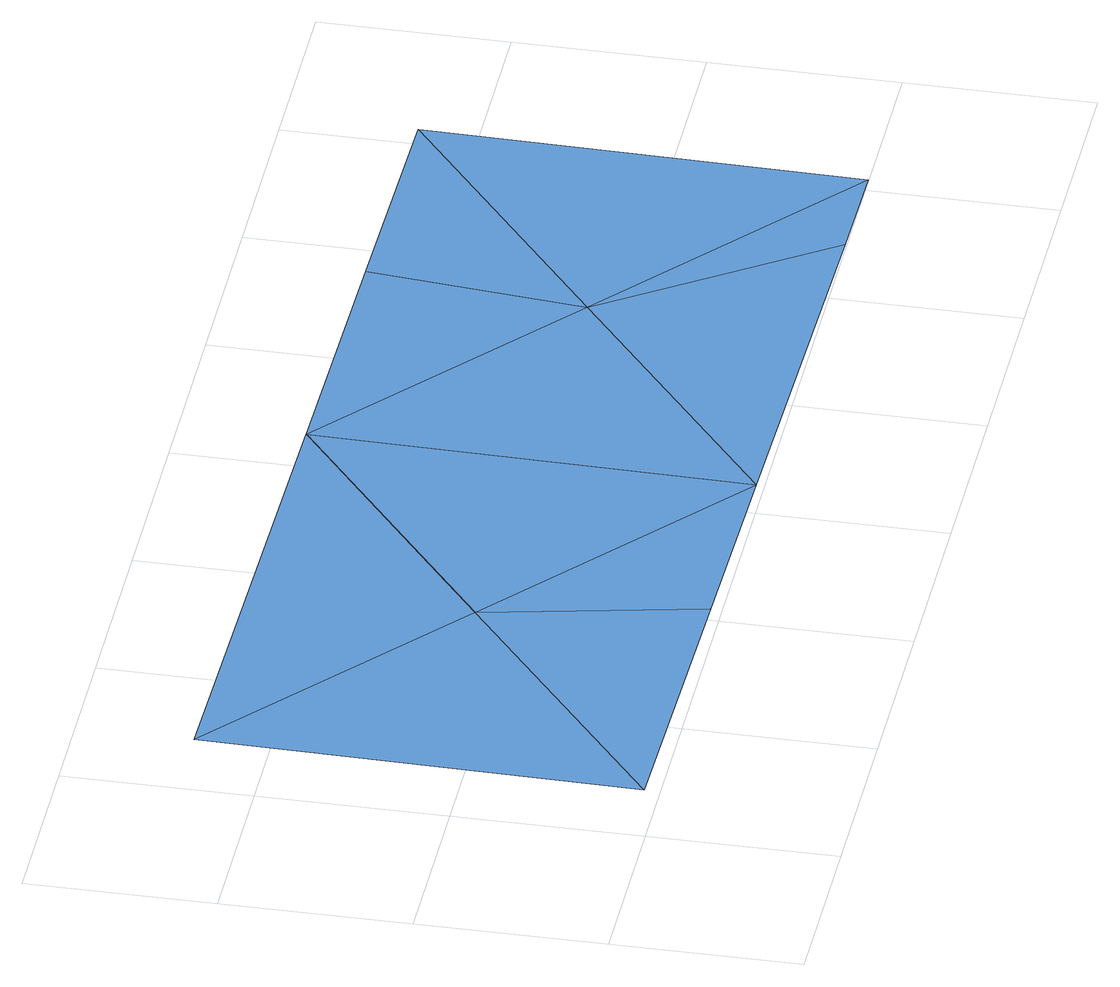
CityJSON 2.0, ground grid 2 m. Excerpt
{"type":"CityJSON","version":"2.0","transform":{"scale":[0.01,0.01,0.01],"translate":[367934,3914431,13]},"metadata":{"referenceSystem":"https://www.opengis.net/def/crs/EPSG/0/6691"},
"CityObjects":{
"waterbody1":{"type":"WaterBody","attributes":{"name":"9","class":"1140","function":"1","WaterBodyRiverFloodingRiskAttribute.description":"5","WaterBodyRiverFloodingRiskAttribute.rankOrg":"1","WaterBodyRiverFloodingRiskAttribute.adminType":"2","WaterBodyRiverFloodingRiskAttribute.scale":"L1"},"geometry":[{"type":"MultiSurface","lod":"1","boundaries":[[[0,1,2]],[[3,4,5]],[[4,6,5]],[[7,6,4]],[[8,7,4]],[[9,8,4]],[[3,9,4]],[[0,10,11]],[[2,10,0]],[[6,0,5]],[[1,0,6]],[[11,5,0]]]}]}
},
"vertices":[
[939,236,57],[1100,2,57],[1220,1,57],[659,471,58],[371,244,57],[659,471,57],[652,9,57],[421,12,57],[84,17,57],[91,479,57],[1227,463,57],[963,467,57]
]}
